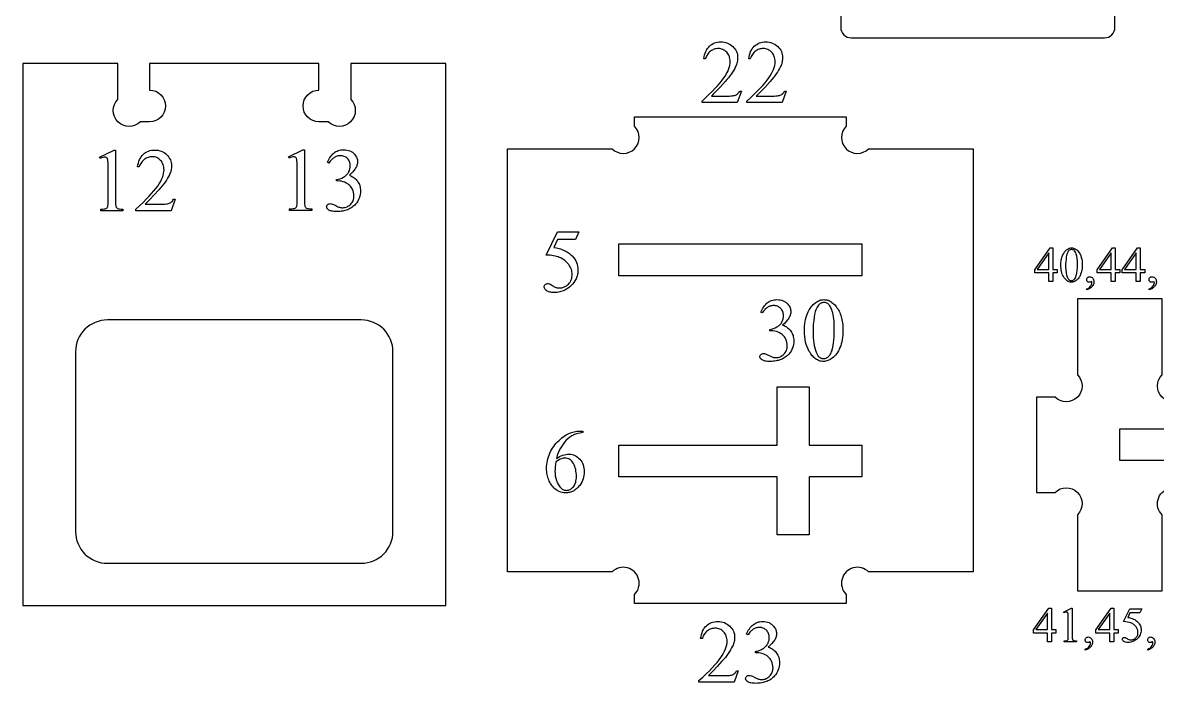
# Model space of a CAD drawing. Extents: x 5 to 599, y -219 to 392.
# Drawn here: x 356 to 469.5, y 2.5 to 68.6 of the extents above; entities that cross this region are included whole.
import ezdxf

# ---------------------------------------------------------------- set-up
doc = ezdxf.new("R2010")
doc.units = 0
doc.header["$MEASUREMENT"] = 0
for name, color, linetype in [('EXT', 1, 'CONTINUOUS'), ('INT', 5, 'CONTINUOUS'), ('TEXT', 18, 'CONTINUOUS')]:
    doc.layers.add(name, color=color, linetype=linetype)

msp = doc.modelspace()

# ---------------------------------------------------------------- linework, layer by layer
at = {"layer": 'EXT'}
for points in [[(438.85, 67.06), (464.17, 67.06, 0.414214), (465.23, 68.12), (465.23, 71.29), (456.97, 71.29, -0.414214), (454.73, 71.29, -0.414214), (454.73, 73.54), (454.73, 74.47, -1), (457.9, 74.47), (467.88, 74.47), (467.88, 83.99), (457.9, 83.99, -1), (454.73, 83.99), (454.73, 84.92, -0.414214), (454.73, 87.17, -0.414214), (456.97, 87.17), (465.23, 87.17), (465.23, 90.34, 0.414214), (464.17, 91.4), (438.85, 91.4, 0.414214), (437.79, 90.34), (437.79, 68.12, 0.414214)], [(355.96, 10.26), (398.3, 10.26), (398.3, 64.49), (388.77, 64.49), (388.77, 60.91, -1), (386.52, 58.67), (385.59, 58.67, -1), (385.59, 61.84), (385.59, 64.49), (368.66, 64.49), (368.66, 61.84, -1), (368.66, 58.67), (367.73, 58.67, -1), (365.49, 60.91), (365.49, 64.49), (355.96, 64.49)], [(417.17, 10.46), (417.17, 11.39, 1), (414.92, 13.63), (404.46, 13.63), (404.46, 55.97), (414.92, 55.97, 1), (417.17, 58.22), (417.17, 59.15), (438.33, 59.15), (438.33, 58.22, 1), (440.58, 55.97), (451.03, 55.97), (451.03, 13.63), (440.58, 13.63, 1), (438.33, 11.39), (438.33, 10.46)], [(457.39, 21.59), (459.23, 21.59, -1), (461.48, 19.35), (461.48, 11.75), (469.94, 11.75), (469.94, 19.35, -1), (472.19, 21.59), (474.03, 21.59), (474.03, 24.77), (465.71, 24.77), (465.71, 27.94), (474.03, 27.94), (474.03, 31.12), (472.19, 31.12, -1), (469.94, 33.36), (469.94, 40.96), (461.48, 40.96), (461.48, 33.36, -1), (459.23, 31.12), (457.39, 31.12)]]:
    msp.add_lwpolyline(points, format="xyb", close=True, dxfattribs=at)
at = {"layer": 'INT'}
for points in [[(415.58, 43.27), (415.58, 46.44), (439.92, 46.44), (439.92, 43.27)], [(431.45, 17.34), (431.45, 23.16), (415.58, 23.16), (415.58, 26.33), (431.45, 26.33), (431.45, 32.16), (434.63, 32.16), (434.63, 26.33), (439.92, 26.33), (439.92, 23.16), (434.63, 23.16), (434.63, 17.34)]]:
    msp.add_lwpolyline(points, close=True, dxfattribs=at)
msp.add_lwpolyline([(364.43, 14.5), (389.83, 14.5, 0.414214), (393, 17.67), (393, 35.66, 0.414214), (389.83, 38.84), (364.43, 38.84, 0.414214), (361.25, 35.66), (361.25, 17.67, 0.414214)], format="xyb", close=True, dxfattribs=at)
at = {"layer": 'TEXT'}
for points in [[(427.85, 61.73), (427.43, 60.58), (423.92, 60.58), (423.92, 60.74), (424.29, 61.09), (424.64, 61.42), (424.95, 61.73), (425.24, 62.03), (425.5, 62.31), (425.73, 62.57), (425.93, 62.82), (426.1, 63.05), (426.25, 63.27), (426.38, 63.49), (426.49, 63.7), (426.58, 63.91), (426.64, 64.11), (426.69, 64.31), (426.72, 64.5), (426.73, 64.69), (426.73, 64.83), (426.71, 64.96), (426.68, 65.09), (426.65, 65.2), (426.6, 65.32), (426.54, 65.42), (426.47, 65.53), (426.39, 65.62), (426.3, 65.7), (426.2, 65.78), (426.11, 65.84), (426.01, 65.89), (425.9, 65.93), (425.79, 65.96), (425.68, 65.98), (425.56, 65.98), (425.45, 65.98), (425.34, 65.97), (425.24, 65.95), (425.14, 65.92), (425.04, 65.88), (424.95, 65.84), (424.86, 65.79), (424.77, 65.73), (424.68, 65.66), (424.61, 65.58), (424.53, 65.5), (424.46, 65.41), (424.4, 65.31), (424.35, 65.21), (424.3, 65.09), (424.25, 64.97), (424.09, 64.97), (424.12, 65.17), (424.17, 65.36), (424.22, 65.53), (424.29, 65.69), (424.36, 65.84), (424.45, 65.98), (424.55, 66.11), (424.65, 66.22), (424.77, 66.32), (424.9, 66.41), (425.03, 66.49), (425.17, 66.55), (425.31, 66.59), (425.46, 66.63), (425.62, 66.65), (425.79, 66.66), (425.97, 66.65), (426.14, 66.63), (426.3, 66.59), (426.45, 66.54), (426.6, 66.47), (426.74, 66.39), (426.87, 66.3), (427, 66.19), (427.11, 66.07), (427.21, 65.95), (427.29, 65.82), (427.36, 65.68), (427.42, 65.54), (427.45, 65.4), (427.48, 65.25), (427.48, 65.09), (427.48, 64.98), (427.47, 64.87), (427.45, 64.75), (427.43, 64.64), (427.4, 64.53), (427.37, 64.41), (427.32, 64.3), (427.27, 64.19), (427.19, 64.01), (427.09, 63.83), (426.97, 63.64), (426.85, 63.46), (426.71, 63.27), (426.56, 63.07), (426.4, 62.88), (426.22, 62.68), (425.72, 62.14), (425.33, 61.73), (425.04, 61.42), (424.85, 61.24), (426.41, 61.24), (426.63, 61.24), (426.81, 61.25), (426.96, 61.26), (427.07, 61.28), (427.17, 61.3), (427.26, 61.33), (427.34, 61.37), (427.42, 61.42), (427.49, 61.48), (427.56, 61.55), (427.63, 61.63), (427.69, 61.73)], [(432.34, 61.73), (431.93, 60.58), (428.41, 60.58), (428.41, 60.74), (428.79, 61.09), (429.13, 61.42), (429.45, 61.73), (429.74, 62.03), (429.99, 62.31), (430.22, 62.57), (430.42, 62.82), (430.6, 63.05), (430.74, 63.27), (430.87, 63.49), (430.98, 63.7), (431.07, 63.91), (431.14, 64.11), (431.19, 64.31), (431.22, 64.5), (431.23, 64.69), (431.22, 64.83), (431.21, 64.96), (431.18, 65.09), (431.14, 65.2), (431.09, 65.32), (431.03, 65.42), (430.96, 65.53), (430.88, 65.62), (430.79, 65.7), (430.7, 65.78), (430.6, 65.84), (430.5, 65.89), (430.4, 65.93), (430.29, 65.96), (430.17, 65.98), (430.05, 65.98), (429.94, 65.98), (429.84, 65.97), (429.74, 65.95), (429.64, 65.92), (429.54, 65.88), (429.44, 65.84), (429.35, 65.79), (429.26, 65.73), (429.18, 65.66), (429.1, 65.58), (429.03, 65.5), (428.96, 65.41), (428.9, 65.31), (428.84, 65.21), (428.79, 65.09), (428.75, 64.97), (428.59, 64.97), (428.62, 65.17), (428.66, 65.36), (428.72, 65.53), (428.78, 65.69), (428.86, 65.84), (428.94, 65.98), (429.04, 66.11), (429.15, 66.22), (429.27, 66.32), (429.39, 66.41), (429.52, 66.49), (429.66, 66.55), (429.81, 66.59), (429.96, 66.63), (430.12, 66.65), (430.29, 66.66), (430.46, 66.65), (430.63, 66.63), (430.79, 66.59), (430.95, 66.54), (431.1, 66.47), (431.24, 66.39), (431.37, 66.3), (431.49, 66.19), (431.61, 66.07), (431.71, 65.95), (431.79, 65.82), (431.86, 65.68), (431.91, 65.54), (431.95, 65.4), (431.97, 65.25), (431.98, 65.09), (431.98, 64.98), (431.97, 64.87), (431.95, 64.75), (431.93, 64.64), (431.9, 64.53), (431.86, 64.41), (431.82, 64.3), (431.77, 64.19), (431.68, 64.01), (431.58, 63.83), (431.47, 63.64), (431.34, 63.46), (431.21, 63.27), (431.05, 63.07), (430.89, 62.88), (430.72, 62.68), (430.22, 62.14), (429.83, 61.73), (429.54, 61.42), (429.35, 61.24), (430.9, 61.24), (431.12, 61.24), (431.31, 61.25), (431.46, 61.26), (431.57, 61.28), (431.66, 61.3), (431.75, 61.33), (431.83, 61.37), (431.91, 61.42), (431.99, 61.48), (432.06, 61.55), (432.12, 61.63), (432.18, 61.73)], [(363.65, 55.13), (365.1, 55.84), (365.24, 55.84), (365.24, 50.81), (365.25, 50.59), (365.25, 50.41), (365.27, 50.27), (365.29, 50.19), (365.31, 50.13), (365.35, 50.08), (365.4, 50.04), (365.46, 50), (365.54, 49.97), (365.66, 49.95), (365.81, 49.93), (365.99, 49.93), (365.99, 49.76), (363.76, 49.76), (363.76, 49.93), (363.95, 49.93), (364.1, 49.95), (364.22, 49.97), (364.3, 50), (364.36, 50.03), (364.4, 50.07), (364.44, 50.12), (364.47, 50.17), (364.49, 50.25), (364.51, 50.38), (364.52, 50.57), (364.52, 50.81), (364.52, 54.03), (364.52, 54.32), (364.51, 54.56), (364.49, 54.74), (364.48, 54.86), (364.46, 54.93), (364.43, 54.98), (364.4, 55.03), (364.36, 55.07), (364.32, 55.1), (364.27, 55.12), (364.22, 55.13), (364.17, 55.13), (364.08, 55.12), (363.97, 55.1), (363.85, 55.06), (363.72, 55)], [(371.21, 50.91), (370.8, 49.76), (367.29, 49.76), (367.29, 49.93), (367.66, 50.27), (368, 50.6), (368.32, 50.91), (368.61, 51.21), (368.86, 51.49), (369.09, 51.75), (369.29, 52), (369.47, 52.23), (369.62, 52.46), (369.74, 52.67), (369.85, 52.89), (369.94, 53.09), (370.01, 53.29), (370.06, 53.49), (370.09, 53.68), (370.1, 53.87), (370.09, 54.01), (370.08, 54.14), (370.05, 54.27), (370.01, 54.39), (369.96, 54.5), (369.9, 54.61), (369.83, 54.71), (369.75, 54.8), (369.66, 54.89), (369.57, 54.96), (369.47, 55.03), (369.37, 55.08), (369.27, 55.12), (369.16, 55.15), (369.04, 55.16), (368.92, 55.17), (368.81, 55.16), (368.71, 55.15), (368.61, 55.13), (368.51, 55.1), (368.41, 55.07), (368.31, 55.02), (368.22, 54.97), (368.13, 54.91), (368.05, 54.84), (367.97, 54.77), (367.9, 54.68), (367.83, 54.59), (367.77, 54.5), (367.71, 54.39), (367.66, 54.28), (367.62, 54.16), (367.46, 54.16), (367.49, 54.36), (367.53, 54.54), (367.59, 54.71), (367.65, 54.88), (367.73, 55.03), (367.81, 55.16), (367.91, 55.29), (368.02, 55.4), (368.14, 55.51), (368.26, 55.6), (368.39, 55.67), (368.53, 55.73), (368.68, 55.78), (368.83, 55.81), (368.99, 55.83), (369.16, 55.84), (369.33, 55.83), (369.5, 55.81), (369.67, 55.77), (369.82, 55.72), (369.97, 55.66), (370.11, 55.58), (370.24, 55.48), (370.37, 55.37), (370.48, 55.26), (370.58, 55.13), (370.66, 55), (370.73, 54.87), (370.78, 54.73), (370.82, 54.58), (370.84, 54.43), (370.85, 54.28), (370.85, 54.16), (370.84, 54.05), (370.82, 53.94), (370.8, 53.82), (370.77, 53.71), (370.73, 53.6), (370.69, 53.49), (370.64, 53.37), (370.55, 53.19), (370.45, 53.01), (370.34, 52.83), (370.21, 52.64), (370.08, 52.45), (369.92, 52.26), (369.76, 52.06), (369.59, 51.87), (369.09, 51.33), (368.7, 50.91), (368.41, 50.61), (368.22, 50.43), (369.77, 50.43), (369.99, 50.43), (370.18, 50.43), (370.33, 50.45), (370.44, 50.46), (370.53, 50.48), (370.62, 50.51), (370.71, 50.55), (370.78, 50.6), (370.86, 50.66), (370.93, 50.73), (370.99, 50.82), (371.05, 50.91)], [(382.56, 55.16), (384, 55.87), (384.15, 55.87), (384.15, 50.84), (384.15, 50.62), (384.16, 50.44), (384.17, 50.3), (384.19, 50.22), (384.22, 50.16), (384.26, 50.11), (384.3, 50.07), (384.36, 50.03), (384.45, 50), (384.56, 49.98), (384.72, 49.96), (384.9, 49.96), (384.9, 49.79), (382.66, 49.79), (382.66, 49.96), (382.85, 49.96), (383.01, 49.98), (383.13, 50), (383.21, 50.03), (383.26, 50.06), (383.31, 50.1), (383.35, 50.15), (383.38, 50.2), (383.4, 50.28), (383.41, 50.41), (383.42, 50.6), (383.43, 50.84), (383.43, 54.06), (383.42, 54.35), (383.41, 54.59), (383.4, 54.77), (383.38, 54.89), (383.36, 54.96), (383.34, 55.01), (383.31, 55.06), (383.27, 55.1), (383.23, 55.13), (383.18, 55.15), (383.13, 55.16), (383.07, 55.16), (382.98, 55.16), (382.88, 55.13), (382.76, 55.09), (382.62, 55.03)], [(386.45, 54.61), (386.52, 54.76), (386.59, 54.9), (386.66, 55.03), (386.74, 55.15), (386.83, 55.26), (386.91, 55.36), (387, 55.46), (387.1, 55.54), (387.2, 55.62), (387.3, 55.69), (387.42, 55.74), (387.53, 55.79), (387.66, 55.82), (387.79, 55.85), (387.92, 55.87), (388.07, 55.87), (388.24, 55.86), (388.4, 55.84), (388.56, 55.8), (388.7, 55.75), (388.83, 55.69), (388.95, 55.61), (389.06, 55.51), (389.16, 55.41), (389.23, 55.32), (389.29, 55.23), (389.34, 55.14), (389.38, 55.05), (389.41, 54.95), (389.44, 54.86), (389.45, 54.76), (389.45, 54.66), (389.45, 54.58), (389.44, 54.5), (389.42, 54.42), (389.4, 54.34), (389.37, 54.25), (389.34, 54.17), (389.3, 54.09), (389.25, 54), (389.19, 53.92), (389.13, 53.83), (388.99, 53.66), (388.83, 53.49), (388.64, 53.32), (388.77, 53.26), (388.89, 53.2), (389.01, 53.13), (389.12, 53.06), (389.22, 52.98), (389.31, 52.89), (389.39, 52.8), (389.47, 52.7), (389.53, 52.6), (389.59, 52.5), (389.64, 52.39), (389.68, 52.27), (389.71, 52.15), (389.73, 52.03), (389.74, 51.9), (389.75, 51.77), (389.74, 51.58), (389.72, 51.39), (389.68, 51.21), (389.62, 51.04), (389.56, 50.88), (389.47, 50.72), (389.37, 50.57), (389.26, 50.43), (389.17, 50.34), (389.09, 50.25), (389, 50.18), (388.9, 50.1), (388.8, 50.04), (388.69, 49.98), (388.58, 49.92), (388.47, 49.87), (388.35, 49.83), (388.23, 49.79), (388.1, 49.76), (387.97, 49.73), (387.83, 49.71), (387.69, 49.7), (387.55, 49.69), (387.4, 49.69), (387.25, 49.69), (387.12, 49.7), (387, 49.71), (386.89, 49.73), (386.8, 49.75), (386.71, 49.77), (386.64, 49.8), (386.58, 49.84), (386.48, 49.91), (386.45, 49.95), (386.42, 49.99), (386.39, 50.03), (386.38, 50.07), (386.37, 50.12), (386.36, 50.16), (386.37, 50.22), (386.39, 50.28), (386.42, 50.33), (386.47, 50.38), (386.52, 50.42), (386.58, 50.45), (386.64, 50.47), (386.71, 50.48), (386.82, 50.47), (386.94, 50.44), (387.06, 50.39), (387.28, 50.28), (387.5, 50.17), (387.58, 50.14), (387.64, 50.12), (387.72, 50.1), (387.81, 50.08), (387.9, 50.07), (387.99, 50.07), (388.1, 50.08), (388.2, 50.09), (388.31, 50.12), (388.41, 50.16), (388.5, 50.21), (388.59, 50.27), (388.68, 50.34), (388.77, 50.42), (388.84, 50.51), (388.91, 50.6), (388.97, 50.7), (389.01, 50.8), (389.05, 50.9), (389.08, 51.01), (389.09, 51.12), (389.1, 51.24), (389.09, 51.41), (389.06, 51.58), (389.01, 51.75), (388.94, 51.91), (388.89, 52.03), (388.82, 52.13), (388.76, 52.22), (388.69, 52.29), (388.59, 52.37), (388.47, 52.46), (388.33, 52.53), (388.18, 52.61), (388.01, 52.67), (387.84, 52.71), (387.67, 52.74), (387.5, 52.75), (387.36, 52.75), (387.36, 52.88), (387.45, 52.89), (387.54, 52.91), (387.71, 52.97), (387.88, 53.04), (388.06, 53.13), (388.14, 53.18), (388.22, 53.24), (388.29, 53.3), (388.36, 53.36), (388.42, 53.42), (388.48, 53.49), (388.52, 53.56), (388.57, 53.63), (388.6, 53.7), (388.64, 53.78), (388.66, 53.85), (388.68, 53.93), (388.7, 54.01), (388.71, 54.09), (388.72, 54.18), (388.72, 54.26), (388.72, 54.37), (388.71, 54.48), (388.68, 54.58), (388.65, 54.67), (388.61, 54.76), (388.57, 54.84), (388.51, 54.92), (388.44, 54.99), (388.37, 55.06), (388.29, 55.12), (388.21, 55.16), (388.12, 55.2), (388.03, 55.23), (387.94, 55.26), (387.84, 55.27), (387.74, 55.27), (387.65, 55.27), (387.57, 55.26), (387.49, 55.25), (387.41, 55.23), (387.33, 55.2), (387.26, 55.17), (387.18, 55.13), (387.11, 55.09), (387.04, 55.04), (386.97, 54.99), (386.91, 54.93), (386.84, 54.86), (386.78, 54.79), (386.72, 54.72), (386.6, 54.54)], [(411.6, 47.65), (411.26, 46.9), (409.47, 46.9), (409.08, 46.1), (409.36, 46.05), (409.63, 45.98), (409.76, 45.94), (409.88, 45.9), (410, 45.85), (410.12, 45.8), (410.24, 45.74), (410.34, 45.68), (410.45, 45.62), (410.55, 45.55), (410.65, 45.48), (410.75, 45.4), (410.84, 45.32), (410.92, 45.24), (411.06, 45.08), (411.18, 44.92), (411.28, 44.76), (411.36, 44.59), (411.42, 44.41), (411.47, 44.22), (411.5, 44.03), (411.51, 43.83), (411.5, 43.72), (411.49, 43.6), (411.48, 43.49), (411.46, 43.38), (411.43, 43.27), (411.4, 43.17), (411.36, 43.06), (411.32, 42.96), (411.21, 42.77), (411.1, 42.59), (410.97, 42.43), (410.84, 42.28), (410.69, 42.15), (410.53, 42.03), (410.36, 41.92), (410.19, 41.83), (410.06, 41.77), (409.94, 41.72), (409.81, 41.68), (409.68, 41.65), (409.55, 41.62), (409.42, 41.6), (409.29, 41.59), (409.15, 41.59), (409.02, 41.59), (408.9, 41.6), (408.79, 41.61), (408.69, 41.63), (408.6, 41.66), (408.51, 41.69), (408.44, 41.73), (408.37, 41.77), (408.32, 41.82), (408.27, 41.86), (408.23, 41.91), (408.19, 41.96), (408.16, 42.01), (408.15, 42.06), (408.13, 42.12), (408.13, 42.17), (408.14, 42.23), (408.16, 42.29), (408.19, 42.34), (408.23, 42.39), (408.29, 42.43), (408.35, 42.46), (408.41, 42.48), (408.49, 42.48), (408.59, 42.47), (408.64, 42.46), (408.69, 42.45), (408.8, 42.39), (408.98, 42.27), (409.06, 42.21), (409.14, 42.17), (409.23, 42.13), (409.31, 42.1), (409.39, 42.07), (409.48, 42.05), (409.56, 42.04), (409.65, 42.04), (409.77, 42.05), (409.89, 42.06), (410.01, 42.09), (410.13, 42.14), (410.24, 42.19), (410.35, 42.26), (410.45, 42.34), (410.55, 42.43), (410.64, 42.53), (410.72, 42.63), (410.78, 42.74), (410.84, 42.86), (410.88, 42.98), (410.91, 43.11), (410.93, 43.24), (410.94, 43.37), (410.93, 43.51), (410.91, 43.64), (410.89, 43.77), (410.85, 43.9), (410.8, 44.02), (410.74, 44.14), (410.67, 44.26), (410.59, 44.38), (410.5, 44.5), (410.4, 44.6), (410.29, 44.7), (410.18, 44.8), (410.05, 44.88), (409.92, 44.96), (409.78, 45.04), (409.63, 45.1), (409.51, 45.15), (409.37, 45.19), (409.22, 45.23), (409.07, 45.26), (408.9, 45.29), (408.72, 45.31), (408.53, 45.32), (408.33, 45.33), (409.47, 47.65)], [(459.46, 43.9), (459.46, 43.55), (459.01, 43.55), (459.01, 42.68), (458.61, 42.68), (458.61, 43.55), (457.21, 43.55), (457.21, 43.87), (458.75, 46.06), (459.01, 46.06), (459.01, 43.9)], [(458.61, 43.9), (458.61, 45.54), (457.45, 43.9)], [(459.81, 44.31), (459.81, 44.45), (459.82, 44.59), (459.84, 44.72), (459.85, 44.84), (459.88, 44.96), (459.91, 45.07), (459.94, 45.18), (459.98, 45.29), (460.03, 45.39), (460.07, 45.48), (460.13, 45.57), (460.18, 45.64), (460.24, 45.72), (460.3, 45.78), (460.37, 45.84), (460.44, 45.9), (460.55, 45.97), (460.66, 46.02), (460.77, 46.05), (460.83, 46.05), (460.89, 46.06), (460.98, 46.05), (461.07, 46.03), (461.16, 46), (461.25, 45.96), (461.33, 45.9), (461.42, 45.84), (461.5, 45.76), (461.57, 45.67), (461.66, 45.54), (461.74, 45.41), (461.8, 45.26), (461.86, 45.1), (461.9, 44.93), (461.93, 44.75), (461.94, 44.57), (461.95, 44.37), (461.95, 44.22), (461.94, 44.09), (461.93, 43.96), (461.91, 43.83), (461.89, 43.71), (461.86, 43.6), (461.82, 43.49), (461.78, 43.39), (461.74, 43.29), (461.7, 43.2), (461.65, 43.12), (461.6, 43.04), (461.54, 42.97), (461.48, 42.91), (461.42, 42.85), (461.36, 42.8), (461.23, 42.72), (461.11, 42.67), (461.05, 42.65), (460.99, 42.63), (460.93, 42.62), (460.87, 42.62), (460.75, 42.63), (460.64, 42.66), (460.53, 42.7), (460.43, 42.76), (460.34, 42.84), (460.24, 42.94), (460.16, 43.05), (460.08, 43.18), (460.01, 43.3), (459.96, 43.43), (459.92, 43.56), (459.88, 43.7), (459.85, 43.84), (459.83, 43.99), (459.82, 44.15)], [(460.29, 44.25), (460.29, 44.09), (460.3, 43.93), (460.31, 43.78), (460.33, 43.63), (460.36, 43.5), (460.38, 43.37), (460.42, 43.25), (460.46, 43.14), (460.49, 43.05), (460.54, 42.98), (460.58, 42.92), (460.63, 42.87), (460.68, 42.83), (460.74, 42.8), (460.81, 42.78), (460.87, 42.77), (460.94, 42.78), (461.01, 42.8), (461.08, 42.84), (461.15, 42.89), (461.18, 42.93), (461.21, 42.96), (461.27, 43.05), (461.32, 43.16), (461.36, 43.29), (461.39, 43.4), (461.41, 43.52), (461.44, 43.79), (461.47, 44.11), (461.47, 44.47), (461.47, 44.74), (461.44, 44.99), (461.41, 45.22), (461.38, 45.32), (461.36, 45.42), (461.31, 45.55), (461.25, 45.66), (461.19, 45.75), (461.13, 45.81), (461.08, 45.85), (461.02, 45.87), (460.96, 45.89), (460.89, 45.89), (460.81, 45.89), (460.73, 45.86), (460.66, 45.81), (460.59, 45.75), (460.55, 45.69), (460.51, 45.63), (460.48, 45.56), (460.44, 45.49), (460.42, 45.4), (460.39, 45.31), (460.35, 45.11), (460.33, 44.89), (460.31, 44.68), (460.29, 44.46)], [(465.7, 43.9), (465.7, 43.55), (465.26, 43.55), (465.26, 42.68), (464.86, 42.68), (464.86, 43.55), (463.46, 43.55), (463.46, 43.87), (464.99, 46.06), (465.26, 46.06), (465.26, 43.9)], [(464.86, 43.9), (464.86, 45.54), (463.69, 43.9)], [(468.2, 43.9), (468.2, 43.55), (467.76, 43.55), (467.76, 42.68), (467.35, 42.68), (467.35, 43.55), (465.95, 43.55), (465.95, 43.87), (467.49, 46.06), (467.76, 46.06), (467.76, 43.9)], [(467.35, 43.9), (467.35, 45.54), (466.19, 43.9)], [(462.4, 41.85), (462.4, 41.96), (462.52, 42), (462.62, 42.06), (462.71, 42.13), (462.79, 42.21), (462.85, 42.3), (462.89, 42.39), (462.92, 42.49), (462.92, 42.58), (462.92, 42.62), (462.9, 42.66), (462.88, 42.68), (462.87, 42.68), (462.82, 42.67), (462.75, 42.63), (462.71, 42.62), (462.66, 42.61), (462.6, 42.62), (462.55, 42.63), (462.51, 42.65), (462.47, 42.68), (462.44, 42.72), (462.41, 42.77), (462.4, 42.82), (462.4, 42.88), (462.4, 42.93), (462.42, 42.99), (462.45, 43.04), (462.49, 43.08), (462.54, 43.12), (462.59, 43.15), (462.65, 43.16), (462.71, 43.17), (462.79, 43.16), (462.86, 43.13), (462.93, 43.09), (463, 43.03), (463.05, 42.95), (463.09, 42.86), (463.12, 42.77), (463.12, 42.66), (463.12, 42.59), (463.11, 42.53), (463.1, 42.47), (463.08, 42.41), (463.06, 42.35), (463.03, 42.3), (462.99, 42.24), (462.95, 42.19), (462.9, 42.14), (462.85, 42.09), (462.79, 42.04), (462.72, 42), (462.65, 41.95), (462.57, 41.92)], [(468.64, 41.85), (468.64, 41.96), (468.76, 42), (468.86, 42.06), (468.95, 42.13), (469.03, 42.21), (469.09, 42.3), (469.13, 42.39), (469.16, 42.49), (469.17, 42.58), (469.16, 42.62), (469.15, 42.66), (469.13, 42.68), (469.11, 42.68), (469.07, 42.67), (468.99, 42.63), (468.95, 42.62), (468.9, 42.61), (468.85, 42.62), (468.79, 42.63), (468.75, 42.65), (468.71, 42.68), (468.68, 42.72), (468.66, 42.77), (468.65, 42.82), (468.64, 42.88), (468.65, 42.93), (468.66, 42.99), (468.69, 43.04), (468.73, 43.08), (468.78, 43.12), (468.83, 43.15), (468.89, 43.16), (468.96, 43.17), (469.03, 43.16), (469.11, 43.13), (469.18, 43.09), (469.24, 43.03), (469.3, 42.95), (469.34, 42.86), (469.36, 42.77), (469.37, 42.66), (469.37, 42.59), (469.36, 42.53), (469.34, 42.47), (469.32, 42.41), (469.3, 42.35), (469.27, 42.3), (469.23, 42.24), (469.19, 42.19), (469.15, 42.14), (469.09, 42.09), (469.03, 42.04), (468.97, 42), (468.9, 41.95), (468.82, 41.92)], [(429.8, 39.62), (429.87, 39.77), (429.94, 39.9), (430.01, 40.03), (430.09, 40.15), (430.17, 40.27), (430.26, 40.37), (430.35, 40.46), (430.44, 40.55), (430.54, 40.63), (430.65, 40.69), (430.76, 40.75), (430.88, 40.8), (431, 40.83), (431.13, 40.86), (431.27, 40.87), (431.41, 40.88), (431.59, 40.87), (431.75, 40.85), (431.9, 40.81), (432.04, 40.76), (432.18, 40.7), (432.3, 40.62), (432.41, 40.52), (432.51, 40.41), (432.58, 40.32), (432.64, 40.24), (432.69, 40.14), (432.73, 40.05), (432.76, 39.96), (432.78, 39.86), (432.79, 39.77), (432.8, 39.67), (432.8, 39.59), (432.79, 39.51), (432.77, 39.42), (432.75, 39.34), (432.72, 39.26), (432.68, 39.18), (432.64, 39.09), (432.6, 39.01), (432.54, 38.92), (432.48, 38.84), (432.34, 38.67), (432.17, 38.5), (431.98, 38.33), (432.12, 38.27), (432.24, 38.21), (432.36, 38.14), (432.46, 38.06), (432.56, 37.99), (432.66, 37.9), (432.74, 37.81), (432.81, 37.71), (432.88, 37.61), (432.94, 37.5), (432.98, 37.39), (433.02, 37.28), (433.05, 37.16), (433.08, 37.03), (433.09, 36.9), (433.09, 36.77), (433.09, 36.58), (433.06, 36.4), (433.02, 36.22), (432.97, 36.05), (432.9, 35.89), (432.82, 35.73), (432.72, 35.58), (432.6, 35.43), (432.52, 35.34), (432.43, 35.26), (432.34, 35.18), (432.25, 35.11), (432.14, 35.04), (432.04, 34.98), (431.93, 34.93), (431.82, 34.88), (431.7, 34.84), (431.58, 34.8), (431.45, 34.77), (431.32, 34.74), (431.18, 34.72), (431.04, 34.71), (430.89, 34.7), (430.74, 34.7), (430.6, 34.7), (430.47, 34.7), (430.35, 34.72), (430.24, 34.73), (430.14, 34.75), (430.06, 34.78), (429.99, 34.81), (429.93, 34.84), (429.83, 34.92), (429.79, 34.96), (429.76, 35), (429.74, 35.04), (429.72, 35.08), (429.71, 35.12), (429.71, 35.16), (429.71, 35.23), (429.73, 35.28), (429.77, 35.34), (429.81, 35.39), (429.87, 35.43), (429.93, 35.46), (429.99, 35.48), (430.06, 35.49), (430.17, 35.48), (430.28, 35.45), (430.41, 35.4), (430.62, 35.29), (430.84, 35.18), (430.93, 35.15), (430.99, 35.13), (431.07, 35.1), (431.15, 35.09), (431.24, 35.08), (431.33, 35.08), (431.44, 35.08), (431.55, 35.1), (431.65, 35.13), (431.75, 35.16), (431.85, 35.21), (431.94, 35.27), (432.03, 35.34), (432.11, 35.42), (432.19, 35.51), (432.26, 35.61), (432.31, 35.7), (432.36, 35.8), (432.4, 35.91), (432.42, 36.02), (432.44, 36.13), (432.44, 36.24), (432.43, 36.42), (432.41, 36.59), (432.36, 36.76), (432.29, 36.92), (432.23, 37.04), (432.17, 37.14), (432.11, 37.22), (432.04, 37.29), (431.94, 37.38), (431.82, 37.46), (431.68, 37.54), (431.52, 37.61), (431.36, 37.68), (431.19, 37.72), (431.02, 37.75), (430.85, 37.76), (430.71, 37.76), (430.71, 37.89), (430.8, 37.9), (430.88, 37.92), (431.06, 37.97), (431.23, 38.04), (431.41, 38.14), (431.49, 38.19), (431.57, 38.25), (431.64, 38.3), (431.71, 38.36), (431.77, 38.43), (431.82, 38.49), (431.87, 38.56), (431.91, 38.63), (431.95, 38.71), (431.98, 38.78), (432.01, 38.86), (432.03, 38.94), (432.05, 39.02), (432.06, 39.1), (432.07, 39.18), (432.07, 39.27), (432.07, 39.38), (432.05, 39.49), (432.03, 39.58), (432, 39.68), (431.96, 39.77), (431.91, 39.85), (431.85, 39.93), (431.79, 40), (431.71, 40.07), (431.64, 40.12), (431.56, 40.17), (431.47, 40.21), (431.38, 40.24), (431.28, 40.26), (431.19, 40.28), (431.08, 40.28), (431, 40.28), (430.92, 40.27), (430.84, 40.25), (430.76, 40.23), (430.68, 40.21), (430.6, 40.18), (430.53, 40.14), (430.46, 40.1), (430.39, 40.05), (430.32, 40), (430.25, 39.94), (430.19, 39.87), (430.12, 39.8), (430.06, 39.72), (429.95, 39.55)], [(434.16, 37.74), (434.17, 37.99), (434.18, 38.23), (434.21, 38.47), (434.24, 38.69), (434.28, 38.9), (434.34, 39.11), (434.4, 39.31), (434.47, 39.5), (434.55, 39.67), (434.64, 39.84), (434.73, 39.99), (434.83, 40.14), (434.94, 40.27), (435.05, 40.39), (435.16, 40.5), (435.29, 40.59), (435.39, 40.66), (435.49, 40.72), (435.59, 40.77), (435.69, 40.81), (435.79, 40.84), (435.9, 40.86), (436, 40.87), (436.11, 40.88), (436.19, 40.87), (436.27, 40.87), (436.36, 40.85), (436.44, 40.83), (436.52, 40.81), (436.6, 40.78), (436.68, 40.74), (436.76, 40.7), (436.83, 40.66), (436.91, 40.6), (437.05, 40.48), (437.2, 40.34), (437.33, 40.18), (437.42, 40.07), (437.49, 39.95), (437.57, 39.83), (437.63, 39.71), (437.69, 39.58), (437.75, 39.44), (437.8, 39.3), (437.84, 39.16), (437.88, 39.01), (437.92, 38.86), (437.95, 38.7), (437.97, 38.54), (437.99, 38.37), (438, 38.19), (438.01, 38.02), (438.02, 37.83), (438.01, 37.58), (438, 37.34), (437.97, 37.1), (437.94, 36.88), (437.9, 36.66), (437.85, 36.46), (437.79, 36.26), (437.72, 36.07), (437.64, 35.9), (437.56, 35.74), (437.47, 35.59), (437.38, 35.45), (437.28, 35.32), (437.18, 35.21), (437.07, 35.11), (436.95, 35.02), (436.84, 34.95), (436.73, 34.88), (436.61, 34.82), (436.5, 34.78), (436.39, 34.74), (436.28, 34.72), (436.17, 34.7), (436.06, 34.7), (435.96, 34.7), (435.85, 34.71), (435.75, 34.73), (435.65, 34.76), (435.56, 34.79), (435.46, 34.84), (435.37, 34.89), (435.28, 34.95), (435.19, 35.01), (435.11, 35.09), (435.03, 35.17), (434.94, 35.26), (434.87, 35.36), (434.79, 35.46), (434.72, 35.58), (434.64, 35.7), (434.53, 35.92), (434.43, 36.15), (434.35, 36.38), (434.28, 36.63), (434.23, 36.9), (434.19, 37.17), (434.17, 37.45)], [(435.03, 37.63), (435.03, 37.33), (435.04, 37.05), (435.07, 36.77), (435.1, 36.52), (435.14, 36.27), (435.2, 36.04), (435.26, 35.83), (435.33, 35.63), (435.39, 35.47), (435.47, 35.34), (435.55, 35.23), (435.64, 35.14), (435.69, 35.1), (435.74, 35.06), (435.79, 35.04), (435.84, 35.01), (435.9, 34.99), (435.95, 34.98), (436.01, 34.97), (436.07, 34.97), (436.13, 34.98), (436.19, 34.99), (436.25, 35), (436.32, 35.02), (436.38, 35.05), (436.44, 35.09), (436.5, 35.13), (436.57, 35.18), (436.63, 35.24), (436.69, 35.31), (436.74, 35.38), (436.79, 35.47), (436.84, 35.56), (436.88, 35.67), (436.92, 35.78), (436.95, 35.9), (437, 36.1), (437.04, 36.31), (437.08, 36.55), (437.1, 36.81), (437.13, 37.08), (437.14, 37.38), (437.15, 37.69), (437.15, 38.03), (437.15, 38.28), (437.14, 38.52), (437.12, 38.74), (437.1, 38.96), (437.07, 39.17), (437.04, 39.37), (436.99, 39.55), (436.94, 39.73), (436.9, 39.85), (436.86, 39.96), (436.81, 40.06), (436.76, 40.16), (436.71, 40.24), (436.65, 40.32), (436.6, 40.38), (436.54, 40.44), (436.49, 40.48), (436.44, 40.51), (436.39, 40.53), (436.34, 40.55), (436.22, 40.58), (436.1, 40.59), (436.03, 40.58), (435.96, 40.57), (435.89, 40.55), (435.82, 40.52), (435.75, 40.48), (435.69, 40.44), (435.63, 40.38), (435.57, 40.32), (435.49, 40.22), (435.42, 40.11), (435.36, 39.99), (435.3, 39.85), (435.25, 39.7), (435.21, 39.54), (435.17, 39.36), (435.14, 39.17), (435.09, 38.78), (435.05, 38.4), (435.03, 38.01)], [(412.01, 27.73), (412.01, 27.57), (411.74, 27.53), (411.49, 27.48), (411.37, 27.45), (411.26, 27.42), (411.16, 27.38), (411.07, 27.34), (410.98, 27.29), (410.89, 27.24), (410.7, 27.12), (410.52, 26.97), (410.34, 26.81), (410.17, 26.62), (410.02, 26.43), (409.88, 26.23), (409.75, 26.01), (409.64, 25.79), (409.54, 25.54), (409.44, 25.27), (409.36, 24.98), (409.52, 25.08), (409.67, 25.17), (409.83, 25.24), (409.99, 25.3), (410.15, 25.35), (410.31, 25.38), (410.47, 25.4), (410.63, 25.41), (410.78, 25.4), (410.92, 25.38), (411.06, 25.34), (411.2, 25.29), (411.33, 25.22), (411.45, 25.13), (411.57, 25.03), (411.68, 24.92), (411.79, 24.79), (411.88, 24.66), (411.96, 24.51), (412.02, 24.36), (412.07, 24.19), (412.1, 24.02), (412.13, 23.84), (412.13, 23.65), (412.13, 23.47), (412.1, 23.29), (412.07, 23.11), (412.02, 22.94), (411.96, 22.77), (411.88, 22.61), (411.79, 22.45), (411.68, 22.29), (411.61, 22.2), (411.54, 22.12), (411.46, 22.04), (411.39, 21.97), (411.31, 21.9), (411.22, 21.84), (411.14, 21.78), (411.05, 21.73), (410.96, 21.69), (410.86, 21.65), (410.77, 21.62), (410.67, 21.59), (410.56, 21.57), (410.46, 21.56), (410.35, 21.55), (410.24, 21.55), (410.09, 21.55), (409.95, 21.57), (409.81, 21.6), (409.68, 21.65), (409.55, 21.7), (409.43, 21.77), (409.31, 21.86), (409.2, 21.95), (409.1, 22.05), (409.01, 22.15), (408.92, 22.26), (408.84, 22.37), (408.76, 22.49), (408.7, 22.61), (408.63, 22.73), (408.58, 22.85), (408.53, 22.98), (408.49, 23.11), (408.45, 23.25), (408.42, 23.39), (408.4, 23.53), (408.38, 23.68), (408.37, 23.83), (408.37, 23.99), (408.37, 24.19), (408.39, 24.38), (408.42, 24.58), (408.45, 24.77), (408.5, 24.96), (408.55, 25.14), (408.62, 25.33), (408.69, 25.51), (408.77, 25.68), (408.87, 25.86), (408.97, 26.02), (409.08, 26.19), (409.2, 26.34), (409.33, 26.5), (409.46, 26.64), (409.61, 26.78), (409.75, 26.92), (409.9, 27.04), (410.04, 27.15), (410.19, 27.25), (410.33, 27.34), (410.47, 27.42), (410.61, 27.48), (410.75, 27.54), (410.88, 27.58), (411.01, 27.62), (411.14, 27.65), (411.27, 27.68), (411.4, 27.7), (411.52, 27.72), (411.64, 27.73), (411.76, 27.73)], [(409.28, 24.66), (409.25, 24.37), (409.22, 24.12), (409.21, 23.89), (409.2, 23.7), (409.21, 23.48), (409.24, 23.26), (409.29, 23.03), (409.36, 22.78), (409.4, 22.66), (409.45, 22.55), (409.5, 22.44), (409.55, 22.34), (409.61, 22.24), (409.68, 22.16), (409.75, 22.07), (409.82, 22), (409.88, 21.95), (409.94, 21.91), (410, 21.87), (410.07, 21.84), (410.14, 21.82), (410.21, 21.81), (410.29, 21.8), (410.37, 21.79), (410.46, 21.8), (410.55, 21.82), (410.64, 21.84), (410.73, 21.88), (410.81, 21.93), (410.89, 22), (410.97, 22.07), (411.05, 22.15), (411.12, 22.25), (411.18, 22.35), (411.23, 22.47), (411.28, 22.59), (411.31, 22.72), (411.33, 22.87), (411.35, 23.02), (411.35, 23.18), (411.35, 23.36), (411.33, 23.54), (411.31, 23.71), (411.28, 23.88), (411.23, 24.04), (411.18, 24.19), (411.12, 24.34), (411.05, 24.48), (410.97, 24.61), (410.89, 24.72), (410.79, 24.81), (410.69, 24.89), (410.58, 24.95), (410.46, 24.99), (410.34, 25.02), (410.21, 25.03), (410.12, 25.02), (410.03, 25.01), (409.94, 24.99), (409.85, 24.96), (409.74, 24.91), (409.61, 24.85), (409.46, 24.76)], [(459.31, 7.86), (459.31, 7.51), (458.87, 7.51), (458.87, 6.64), (458.47, 6.64), (458.47, 7.51), (457.07, 7.51), (457.07, 7.83), (458.6, 10.02), (458.87, 10.02), (458.87, 7.86)], [(458.47, 7.86), (458.47, 9.5), (457.31, 7.86)], [(460.07, 9.62), (460.88, 10.02), (460.96, 10.02), (460.96, 7.22), (460.96, 7), (460.97, 6.92), (460.98, 6.88), (461, 6.84), (461.02, 6.82), (461.04, 6.79), (461.08, 6.77), (461.12, 6.76), (461.19, 6.74), (461.27, 6.73), (461.38, 6.73), (461.38, 6.64), (460.13, 6.64), (460.13, 6.73), (460.24, 6.73), (460.32, 6.74), (460.39, 6.75), (460.43, 6.77), (460.47, 6.79), (460.49, 6.81), (460.51, 6.84), (460.53, 6.87), (460.54, 6.91), (460.55, 6.98), (460.56, 7.22), (460.56, 9.01), (460.55, 9.3), (460.54, 9.4), (460.53, 9.47), (460.52, 9.51), (460.51, 9.54), (460.49, 9.57), (460.47, 9.59), (460.45, 9.6), (460.42, 9.61), (460.36, 9.62), (460.31, 9.62), (460.25, 9.6), (460.19, 9.58), (460.11, 9.55)], [(465.56, 7.86), (465.56, 7.51), (465.12, 7.51), (465.12, 6.64), (464.71, 6.64), (464.71, 7.51), (463.31, 7.51), (463.31, 7.83), (464.85, 10.02), (465.12, 10.02), (465.12, 7.86)], [(464.71, 7.86), (464.71, 9.5), (463.55, 7.86)], [(467.9, 9.95), (467.71, 9.53), (466.72, 9.53), (466.5, 9.09), (466.66, 9.06), (466.8, 9.02), (466.95, 8.98), (467.08, 8.92), (467.2, 8.86), (467.32, 8.78), (467.42, 8.7), (467.52, 8.61), (467.6, 8.52), (467.66, 8.44), (467.72, 8.34), (467.77, 8.25), (467.8, 8.15), (467.83, 8.04), (467.84, 7.94), (467.85, 7.83), (467.84, 7.7), (467.82, 7.58), (467.79, 7.46), (467.74, 7.34), (467.68, 7.24), (467.62, 7.14), (467.55, 7.05), (467.47, 6.97), (467.39, 6.89), (467.3, 6.83), (467.21, 6.77), (467.12, 6.72), (466.97, 6.66), (466.83, 6.61), (466.69, 6.59), (466.54, 6.58), (466.4, 6.59), (466.28, 6.61), (466.18, 6.64), (466.14, 6.66), (466.11, 6.68), (466.05, 6.73), (466.01, 6.79), (465.98, 6.85), (465.97, 6.91), (465.97, 6.94), (465.99, 6.97), (466, 7), (466.03, 7.03), (466.06, 7.05), (466.09, 7.07), (466.13, 7.08), (466.17, 7.08), (466.23, 7.07), (466.28, 7.06), (466.34, 7.02), (466.44, 6.96), (466.53, 6.9), (466.63, 6.86), (466.72, 6.84), (466.81, 6.83), (466.88, 6.84), (466.95, 6.85), (467.02, 6.86), (467.08, 6.89), (467.14, 6.92), (467.2, 6.95), (467.26, 7), (467.31, 7.05), (467.36, 7.1), (467.41, 7.16), (467.45, 7.22), (467.48, 7.29), (467.5, 7.35), (467.52, 7.43), (467.53, 7.5), (467.53, 7.57), (467.53, 7.65), (467.52, 7.72), (467.5, 7.79), (467.48, 7.86), (467.45, 7.93), (467.42, 8), (467.38, 8.07), (467.34, 8.13), (467.29, 8.2), (467.23, 8.26), (467.17, 8.31), (467.11, 8.36), (467.04, 8.41), (466.97, 8.46), (466.89, 8.5), (466.81, 8.54), (466.66, 8.58), (466.49, 8.62), (466.3, 8.65), (466.08, 8.66), (466.72, 9.95)], [(427.54, 3.74), (427.13, 2.6), (423.61, 2.6), (423.61, 2.76), (423.99, 3.11), (424.33, 3.44), (424.65, 3.75), (424.93, 4.05), (425.19, 4.33), (425.42, 4.59), (425.62, 4.84), (425.8, 5.07), (425.94, 5.29), (426.07, 5.51), (426.18, 5.72), (426.27, 5.93), (426.34, 6.13), (426.39, 6.33), (426.42, 6.52), (426.43, 6.71), (426.42, 6.85), (426.41, 6.98), (426.38, 7.1), (426.34, 7.22), (426.29, 7.34), (426.23, 7.44), (426.16, 7.54), (426.08, 7.64), (425.99, 7.72), (425.9, 7.8), (425.8, 7.86), (425.7, 7.91), (425.59, 7.95), (425.48, 7.98), (425.37, 8), (425.25, 8), (425.14, 8), (425.04, 7.99), (424.93, 7.97), (424.83, 7.94), (424.74, 7.9), (424.64, 7.86), (424.55, 7.81), (424.46, 7.75), (424.38, 7.68), (424.3, 7.6), (424.23, 7.52), (424.16, 7.43), (424.1, 7.33), (424.04, 7.23), (423.99, 7.11), (423.95, 6.99), (423.78, 6.99), (423.82, 7.19), (423.86, 7.38), (423.92, 7.55), (423.98, 7.71), (424.06, 7.86), (424.14, 8), (424.24, 8.13), (424.35, 8.24), (424.47, 8.34), (424.59, 8.43), (424.72, 8.51), (424.86, 8.57), (425.01, 8.61), (425.16, 8.65), (425.32, 8.67), (425.48, 8.67), (425.66, 8.67), (425.83, 8.65), (425.99, 8.61), (426.15, 8.56), (426.3, 8.49), (426.44, 8.41), (426.57, 8.32), (426.69, 8.21), (426.81, 8.09), (426.91, 7.97), (426.99, 7.84), (427.06, 7.7), (427.11, 7.56), (427.15, 7.42), (427.17, 7.27), (427.18, 7.11), (427.18, 7), (427.17, 6.89), (427.15, 6.77), (427.13, 6.66), (427.1, 6.55), (427.06, 6.43), (427.02, 6.32), (426.97, 6.21), (426.88, 6.03), (426.78, 5.85), (426.67, 5.66), (426.54, 5.48), (426.4, 5.29), (426.25, 5.09), (426.09, 4.9), (425.91, 4.7), (425.42, 4.16), (425.03, 3.74), (424.74, 3.44), (424.55, 3.26), (426.1, 3.26), (426.32, 3.26), (426.51, 3.27), (426.66, 3.28), (426.77, 3.3), (426.86, 3.32), (426.95, 3.35), (427.03, 3.39), (427.11, 3.44), (427.19, 3.5), (427.26, 3.57), (427.32, 3.65), (427.38, 3.74)], [(428.37, 7.42), (428.44, 7.57), (428.51, 7.7), (428.58, 7.83), (428.66, 7.95), (428.74, 8.06), (428.83, 8.17), (428.92, 8.26), (429.02, 8.35), (429.12, 8.42), (429.22, 8.49), (429.33, 8.55), (429.45, 8.59), (429.58, 8.63), (429.71, 8.65), (429.84, 8.67), (429.98, 8.67), (430.16, 8.67), (430.32, 8.65), (430.47, 8.61), (430.62, 8.56), (430.75, 8.49), (430.87, 8.41), (430.98, 8.32), (431.08, 8.21), (431.15, 8.12), (431.21, 8.03), (431.26, 7.94), (431.3, 7.85), (431.33, 7.76), (431.35, 7.66), (431.37, 7.57), (431.37, 7.47), (431.37, 7.39), (431.36, 7.3), (431.34, 7.22), (431.32, 7.14), (431.29, 7.06), (431.26, 6.97), (431.22, 6.89), (431.17, 6.81), (431.11, 6.72), (431.05, 6.64), (430.91, 6.47), (430.75, 6.3), (430.55, 6.12), (430.69, 6.07), (430.81, 6), (430.93, 5.94), (431.04, 5.86), (431.14, 5.78), (431.23, 5.7), (431.31, 5.61), (431.38, 5.51), (431.45, 5.41), (431.51, 5.3), (431.56, 5.19), (431.6, 5.07), (431.63, 4.95), (431.65, 4.83), (431.66, 4.7), (431.67, 4.57), (431.66, 4.38), (431.64, 4.2), (431.6, 4.02), (431.54, 3.85), (431.47, 3.68), (431.39, 3.53), (431.29, 3.38), (431.17, 3.23), (431.09, 3.14), (431, 3.06), (430.91, 2.98), (430.82, 2.91), (430.72, 2.84), (430.61, 2.78), (430.5, 2.73), (430.39, 2.68), (430.27, 2.63), (430.15, 2.6), (430.02, 2.57), (429.89, 2.54), (429.75, 2.52), (429.61, 2.5), (429.47, 2.5), (429.32, 2.49), (429.17, 2.5), (429.04, 2.5), (428.92, 2.51), (428.81, 2.53), (428.72, 2.55), (428.63, 2.58), (428.56, 2.61), (428.5, 2.64), (428.4, 2.72), (428.37, 2.76), (428.34, 2.8), (428.31, 2.84), (428.29, 2.88), (428.28, 2.92), (428.28, 2.96), (428.29, 3.02), (428.31, 3.08), (428.34, 3.14), (428.38, 3.19), (428.44, 3.23), (428.5, 3.26), (428.56, 3.28), (428.63, 3.28), (428.74, 3.27), (428.86, 3.25), (428.98, 3.2), (429.19, 3.09), (429.42, 2.98), (429.5, 2.94), (429.56, 2.92), (429.64, 2.9), (429.73, 2.89), (429.81, 2.88), (429.91, 2.87), (430.02, 2.88), (430.12, 2.9), (430.22, 2.92), (430.32, 2.96), (430.42, 3.01), (430.51, 3.07), (430.6, 3.14), (430.68, 3.22), (430.76, 3.31), (430.83, 3.4), (430.89, 3.5), (430.93, 3.6), (430.97, 3.71), (431, 3.81), (431.01, 3.93), (431.02, 4.04), (431.01, 4.22), (430.98, 4.39), (430.93, 4.55), (430.86, 4.72), (430.8, 4.83), (430.74, 4.94), (430.68, 5.02), (430.61, 5.09), (430.51, 5.18), (430.39, 5.26), (430.25, 5.34), (430.09, 5.41), (429.93, 5.47), (429.76, 5.52), (429.59, 5.54), (429.42, 5.55), (429.28, 5.55), (429.28, 5.68), (429.37, 5.7), (429.46, 5.72), (429.63, 5.77), (429.8, 5.84), (429.98, 5.94), (430.06, 5.99), (430.14, 6.04), (430.21, 6.1), (430.28, 6.16), (430.34, 6.23), (430.39, 6.29), (430.44, 6.36), (430.48, 6.43), (430.52, 6.5), (430.55, 6.58), (430.58, 6.66), (430.6, 6.74), (430.62, 6.82), (430.63, 6.9), (430.64, 6.98), (430.64, 7.07), (430.64, 7.18), (430.63, 7.28), (430.6, 7.38), (430.57, 7.48), (430.53, 7.57), (430.48, 7.65), (430.43, 7.73), (430.36, 7.8), (430.29, 7.86), (430.21, 7.92), (430.13, 7.97), (430.04, 8.01), (429.95, 8.04), (429.86, 8.06), (429.76, 8.07), (429.65, 8.08), (429.57, 8.07), (429.49, 8.07), (429.41, 8.05), (429.33, 8.03), (429.25, 8.01), (429.18, 7.98), (429.1, 7.94), (429.03, 7.9), (428.96, 7.85), (428.89, 7.79), (428.83, 7.73), (428.76, 7.67), (428.7, 7.6), (428.64, 7.52), (428.52, 7.35)], [(462.25, 5.81), (462.25, 5.92), (462.37, 5.96), (462.48, 6.02), (462.57, 6.09), (462.64, 6.17), (462.7, 6.26), (462.75, 6.35), (462.77, 6.45), (462.78, 6.54), (462.78, 6.58), (462.76, 6.62), (462.74, 6.64), (462.72, 6.64), (462.68, 6.63), (462.61, 6.59), (462.56, 6.58), (462.52, 6.57), (462.46, 6.58), (462.41, 6.59), (462.36, 6.61), (462.32, 6.64), (462.29, 6.68), (462.27, 6.73), (462.26, 6.78), (462.25, 6.84), (462.26, 6.9), (462.28, 6.95), (462.31, 7), (462.35, 7.04), (462.39, 7.08), (462.45, 7.11), (462.51, 7.12), (462.57, 7.13), (462.65, 7.12), (462.72, 7.09), (462.79, 7.05), (462.86, 6.99), (462.91, 6.91), (462.95, 6.82), (462.97, 6.73), (462.98, 6.62), (462.98, 6.55), (462.97, 6.49), (462.96, 6.43), (462.94, 6.37), (462.91, 6.32), (462.88, 6.26), (462.85, 6.2), (462.81, 6.15), (462.76, 6.1), (462.71, 6.05), (462.65, 6), (462.58, 5.96), (462.51, 5.91), (462.43, 5.88)], [(468.5, 5.81), (468.5, 5.92), (468.62, 5.96), (468.72, 6.02), (468.81, 6.09), (468.89, 6.17), (468.95, 6.26), (468.99, 6.35), (469.02, 6.45), (469.03, 6.54), (469.02, 6.58), (469, 6.62), (468.99, 6.64), (468.97, 6.64), (468.93, 6.63), (468.85, 6.59), (468.81, 6.58), (468.76, 6.57), (468.7, 6.58), (468.65, 6.59), (468.61, 6.61), (468.57, 6.64), (468.54, 6.68), (468.52, 6.73), (468.5, 6.78), (468.5, 6.84), (468.5, 6.9), (468.52, 6.95), (468.55, 7), (468.59, 7.04), (468.64, 7.08), (468.69, 7.11), (468.75, 7.12), (468.81, 7.13), (468.89, 7.12), (468.97, 7.09), (469.03, 7.05), (469.1, 6.99), (469.15, 6.91), (469.19, 6.82), (469.22, 6.73), (469.23, 6.62), (469.22, 6.55), (469.21, 6.49), (469.2, 6.43), (469.18, 6.37), (469.16, 6.32), (469.13, 6.26), (469.09, 6.2), (469.05, 6.15), (469, 6.1), (468.95, 6.05), (468.89, 6), (468.83, 5.96), (468.75, 5.91), (468.67, 5.88)]]:
    msp.add_lwpolyline(points, close=True, dxfattribs=at)

doc.saveas('drawing.dxf')
